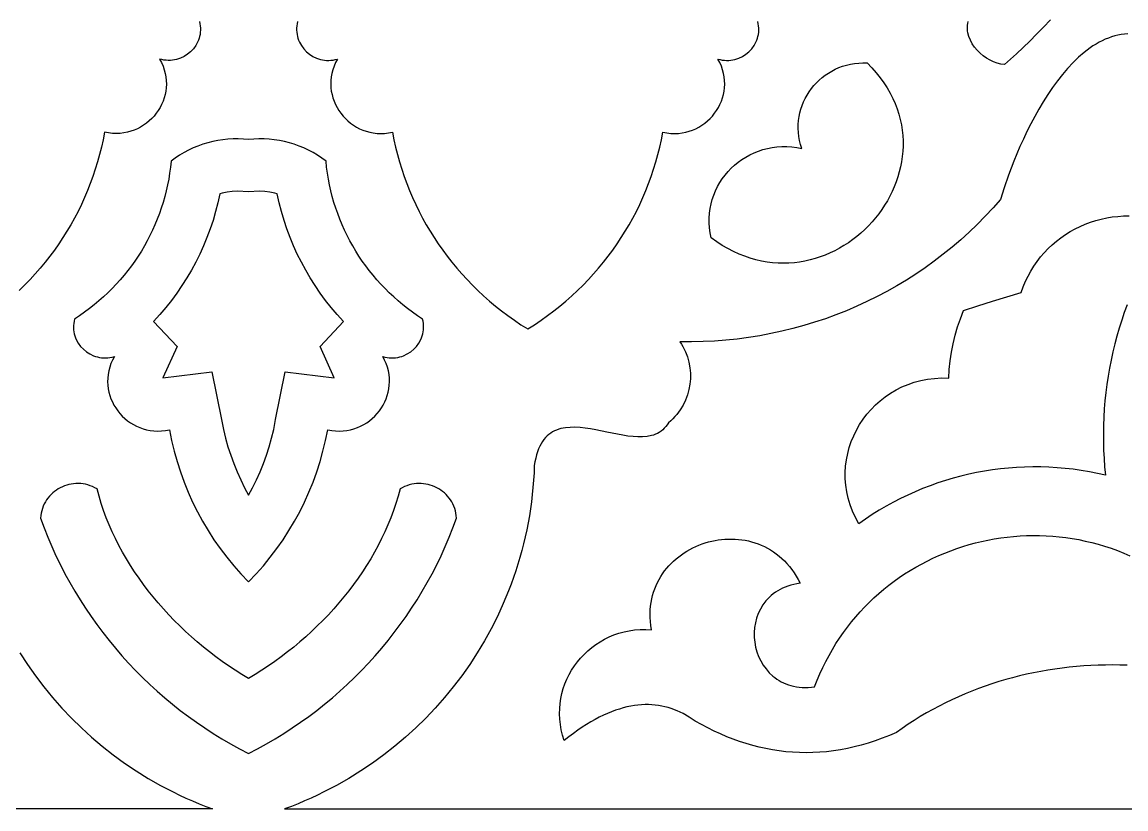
# Model space of a CAD drawing. Extents: x 50 to 3710, y -977 to -877.
# Drawn here: x 1934.7 to 1998, y -977.1 to -931.9 of the extents above; entities that cross this region are included whole.
import ezdxf

# ---------------------------------------------------------------- set-up
doc = ezdxf.new("R2010")
doc.units = 0
doc.layers.add('LAYER_1', color=18, linetype='CONTINUOUS')

msp = doc.modelspace()

# ---------------------------------------------------------------- linework, layer by layer
at = {"layer": 'LAYER_1'}
for points in [[(1944.887, -931.876), (1944.915, -932.002), (1944.934, -932.127), (1944.944, -932.251), (1944.945, -932.373), (1944.937, -932.493), (1944.922, -932.611), (1944.898, -932.726), (1944.867, -932.839), (1944.829, -932.949), (1944.784, -933.055), (1944.673, -933.257), (1944.538, -933.443), (1944.381, -933.61), (1944.204, -933.757), (1944.01, -933.881), (1943.8, -933.98), (1943.69, -934.019), (1943.576, -934.052), (1943.461, -934.077), (1943.343, -934.094), (1943.222, -934.104), (1943.1, -934.106), (1942.977, -934.099), (1942.852, -934.084), (1942.726, -934.06), (1942.599, -934.026), (1942.707, -934.23), (1942.797, -934.436), (1942.869, -934.643), (1942.923, -934.851), (1942.961, -935.058), (1942.982, -935.265), (1942.988, -935.47), (1942.978, -935.673), (1942.954, -935.873), (1942.915, -936.07), (1942.862, -936.263), (1942.796, -936.451), (1942.717, -936.634), (1942.626, -936.811), (1942.523, -936.981), (1942.408, -937.144), (1942.283, -937.299), (1942.147, -937.445), (1942.002, -937.582), (1941.847, -937.71), (1941.684, -937.826), (1941.512, -937.932), (1941.332, -938.026), (1941.145, -938.107), (1940.951, -938.175), (1940.751, -938.229), (1940.545, -938.269), (1940.334, -938.294), (1940.117, -938.303), (1939.897, -938.296), (1939.672, -938.271), (1939.445, -938.229), (1939.36, -938.662), (1939.264, -939.091), (1939.157, -939.517), (1939.04, -939.939), (1938.912, -940.357), (1938.773, -940.771), (1938.623, -941.18), (1938.463, -941.585), (1938.293, -941.986), (1938.112, -942.382), (1937.921, -942.772), (1937.72, -943.158), (1937.509, -943.538), (1937.287, -943.913), (1937.056, -944.282), (1936.815, -944.646), (1936.565, -945.003), (1936.304, -945.354), (1936.034, -945.699), (1935.754, -946.037), (1935.465, -946.369), (1935.167, -946.694), (1934.859, -947.012), (1934.543, -947.322)], [(1950.52, -931.876), (1950.492, -932.002), (1950.473, -932.127), (1950.463, -932.251), (1950.462, -932.373), (1950.47, -932.493), (1950.486, -932.611), (1950.509, -932.726), (1950.54, -932.839), (1950.578, -932.949), (1950.624, -933.055), (1950.734, -933.257), (1950.869, -933.443), (1951.026, -933.61), (1951.203, -933.757), (1951.397, -933.881), (1951.608, -933.98), (1951.718, -934.019), (1951.831, -934.052), (1951.946, -934.077), (1952.064, -934.094), (1952.185, -934.104), (1952.307, -934.106), (1952.43, -934.099), (1952.555, -934.084), (1952.681, -934.06), (1952.808, -934.026), (1952.7, -934.23), (1952.61, -934.436), (1952.538, -934.643), (1952.484, -934.851), (1952.446, -935.058), (1952.425, -935.265), (1952.419, -935.47), (1952.429, -935.673), (1952.453, -935.873), (1952.492, -936.07), (1952.545, -936.263), (1952.611, -936.451), (1952.69, -936.634), (1952.781, -936.811), (1952.885, -936.981), (1952.999, -937.144), (1953.124, -937.299), (1953.26, -937.445), (1953.405, -937.582), (1953.56, -937.71), (1953.723, -937.826), (1953.895, -937.932), (1954.075, -938.026), (1954.262, -938.107), (1954.456, -938.175), (1954.656, -938.229), (1954.862, -938.269), (1955.074, -938.294), (1955.29, -938.303), (1955.51, -938.296), (1955.735, -938.271), (1955.962, -938.229), (1956.047, -938.662), (1956.143, -939.091), (1956.25, -939.517), (1956.367, -939.939), (1956.495, -940.357), (1956.634, -940.771), (1956.784, -941.18), (1956.944, -941.585), (1957.114, -941.986), (1957.295, -942.382), (1957.486, -942.772), (1957.687, -943.158), (1957.898, -943.538), (1958.12, -943.913), (1958.351, -944.282), (1958.592, -944.646), (1958.843, -945.003), (1959.103, -945.354), (1959.373, -945.699), (1959.653, -946.037), (1959.942, -946.369), (1960.24, -946.694), (1960.548, -947.012), (1960.865, -947.322), (1961.191, -947.625), (1961.526, -947.921), (1961.869, -948.209), (1962.222, -948.489), (1962.584, -948.761), (1962.954, -949.025), (1963.333, -949.28), (1963.72, -949.527), (1964.108, -949.28), (1964.487, -949.025), (1964.857, -948.761), (1965.219, -948.489), (1965.572, -948.209), (1965.915, -947.921), (1966.25, -947.625), (1966.576, -947.322), (1966.893, -947.012), (1967.201, -946.694), (1967.499, -946.369), (1967.788, -946.037), (1968.068, -945.699), (1968.338, -945.354), (1968.598, -945.003), (1968.849, -944.646), (1969.09, -944.282), (1969.321, -943.913), (1969.543, -943.538), (1969.754, -943.158), (1969.955, -942.772), (1970.146, -942.382), (1970.327, -941.986), (1970.497, -941.585), (1970.657, -941.18), (1970.807, -940.771), (1970.946, -940.357), (1971.074, -939.939), (1971.191, -939.517), (1971.298, -939.091), (1971.394, -938.662), (1971.479, -938.229), (1971.706, -938.271), (1971.931, -938.296), (1972.151, -938.303), (1972.367, -938.294), (1972.579, -938.269), (1972.785, -938.229), (1972.985, -938.175), (1973.179, -938.107), (1973.366, -938.026), (1973.546, -937.932), (1973.718, -937.826), (1973.881, -937.71), (1974.036, -937.582), (1974.181, -937.445), (1974.317, -937.299), (1974.442, -937.144), (1974.556, -936.981), (1974.66, -936.811), (1974.751, -936.634), (1974.83, -936.451), (1974.896, -936.263), (1974.949, -936.07), (1974.987, -935.873), (1975.012, -935.673), (1975.022, -935.47), (1975.016, -935.265), (1974.995, -935.058), (1974.957, -934.851), (1974.903, -934.643), (1974.831, -934.436), (1974.741, -934.23), (1974.633, -934.026), (1974.76, -934.06), (1974.886, -934.084), (1975.011, -934.099), (1975.134, -934.106), (1975.256, -934.104), (1975.377, -934.094), (1975.495, -934.077), (1975.61, -934.052), (1975.723, -934.019), (1975.833, -933.98), (1976.043, -933.881), (1976.238, -933.757), (1976.415, -933.61), (1976.572, -933.443), (1976.707, -933.257), (1976.817, -933.055), (1976.863, -932.949), (1976.901, -932.839), (1976.932, -932.726), (1976.955, -932.611), (1976.971, -932.493), (1976.978, -932.373), (1976.978, -932.251), (1976.968, -932.127), (1976.949, -932.002), (1976.921, -931.876)], [(1993.72, -931.77), (1993.32, -932.195), (1992.92, -932.606), (1992.524, -933), (1991.764, -933.724), (1991.077, -934.341), (1990.87, -934.319), (1990.661, -934.27), (1990.452, -934.196), (1990.247, -934.099), (1990.047, -933.981), (1989.856, -933.844), (1989.676, -933.69), (1989.51, -933.521), (1989.36, -933.34), (1989.229, -933.147), (1989.12, -932.946), (1989.035, -932.738), (1988.976, -932.525), (1988.958, -932.417), (1988.947, -932.309), (1988.944, -932.2), (1988.95, -932.092), (1988.964, -931.984), (1988.987, -931.876)], [(1998.15, -932.588), (1997.959, -932.601), (1997.77, -932.624), (1997.583, -932.659), (1997.398, -932.703), (1997.214, -932.757), (1997.033, -932.821), (1996.853, -932.895), (1996.675, -932.977), (1996.499, -933.068), (1996.325, -933.168), (1996.152, -933.276), (1995.982, -933.392), (1995.648, -933.645), (1995.323, -933.927), (1995.006, -934.234), (1994.697, -934.564), (1994.398, -934.916), (1994.109, -935.285), (1993.829, -935.671), (1993.559, -936.07), (1993.298, -936.481), (1993.049, -936.9), (1992.81, -937.326), (1992.581, -937.757), (1992.364, -938.189), (1992.158, -938.62), (1991.963, -939.049), (1991.781, -939.472), (1991.61, -939.888), (1991.306, -940.687), (1991.052, -941.427), (1990.852, -942.088), (1990.418, -942.58), (1989.972, -943.058), (1989.513, -943.522), (1989.043, -943.972), (1988.561, -944.408), (1988.067, -944.83), (1987.563, -945.237), (1987.049, -945.629), (1986.524, -946.007), (1985.99, -946.37), (1985.446, -946.718), (1984.893, -947.05), (1984.331, -947.367), (1983.761, -947.669), (1983.182, -947.955), (1982.597, -948.225), (1982.003, -948.479), (1981.403, -948.716), (1980.796, -948.938), (1980.183, -949.143), (1979.563, -949.331), (1978.938, -949.502), (1978.308, -949.657), (1977.673, -949.794), (1977.033, -949.914), (1976.389, -950.017), (1975.741, -950.102), (1975.09, -950.169), (1974.435, -950.219), (1973.777, -950.25), (1973.117, -950.263), (1972.455, -950.258), (1972.545, -950.397), (1972.628, -950.54), (1972.703, -950.685), (1972.771, -950.832), (1972.885, -951.133), (1972.97, -951.44), (1973.027, -951.752), (1973.054, -952.067), (1973.054, -952.382), (1973.025, -952.695), (1972.968, -953.005), (1972.883, -953.309), (1972.77, -953.606), (1972.63, -953.893), (1972.463, -954.169), (1972.369, -954.302), (1972.268, -954.431), (1972.161, -954.557), (1972.046, -954.678), (1971.926, -954.795), (1971.798, -954.907), (1971.723, -955.025), (1971.643, -955.132), (1971.557, -955.228), (1971.466, -955.315), (1971.37, -955.392), (1971.269, -955.46), (1971.163, -955.519), (1971.054, -955.57), (1970.94, -955.613), (1970.822, -955.649), (1970.575, -955.698), (1970.315, -955.723), (1970.043, -955.725), (1969.761, -955.708), (1969.47, -955.675), (1969.172, -955.629), (1968.868, -955.574), (1968.251, -955.448), (1967.631, -955.322), (1967.324, -955.267), (1967.021, -955.221), (1966.724, -955.188), (1966.433, -955.172), (1966.152, -955.174), (1965.881, -955.198), (1965.623, -955.248), (1965.498, -955.284), (1965.377, -955.327), (1965.26, -955.378), (1965.147, -955.437), (1965.039, -955.505), (1964.934, -955.583), (1964.835, -955.669), (1964.74, -955.766), (1964.65, -955.873), (1964.565, -955.991), (1964.486, -956.12), (1964.412, -956.26), (1964.344, -956.413), (1964.282, -956.578), (1964.226, -956.755), (1964.177, -956.946), (1964.134, -957.15), (1964.098, -957.368), (1964.081, -957.787), (1964.056, -958.204), (1964.023, -958.619), (1963.983, -959.031), (1963.934, -959.442), (1963.878, -959.851), (1963.814, -960.257), (1963.743, -960.661), (1963.664, -961.063), (1963.578, -961.462), (1963.484, -961.858), (1963.383, -962.252), (1963.275, -962.643), (1963.159, -963.031), (1963.037, -963.416), (1962.907, -963.798), (1962.77, -964.177), (1962.627, -964.553), (1962.32, -965.295), (1961.986, -966.024), (1961.625, -966.738), (1961.239, -967.438), (1960.828, -968.122), (1960.393, -968.79), (1959.934, -969.442), (1959.451, -970.076), (1958.945, -970.692), (1958.417, -971.29), (1957.867, -971.868), (1957.296, -972.427), (1956.705, -972.965), (1956.093, -973.482), (1955.462, -973.977), (1954.812, -974.45), (1954.143, -974.9), (1953.457, -975.326), (1952.753, -975.728), (1952.032, -976.106), (1951.666, -976.285), (1951.296, -976.457), (1950.921, -976.623), (1950.543, -976.783), (1950.161, -976.936), (1949.776, -977.082), (2015.489, -977.082)], [(1998.111, -948.131), (1997.95, -948.576), (1997.798, -949.024), (1997.657, -949.476), (1997.526, -949.93), (1997.404, -950.387), (1997.293, -950.846), (1997.192, -951.308), (1997.101, -951.771), (1997.021, -952.237), (1996.95, -952.705), (1996.89, -953.174), (1996.84, -953.645), (1996.801, -954.117), (1996.772, -954.591), (1996.754, -955.065), (1996.746, -955.54), (1996.749, -956.016), (1996.762, -956.492), (1996.786, -956.969), (1996.82, -957.446), (1996.866, -957.923), (1996.405, -957.819), (1995.943, -957.728), (1995.48, -957.649), (1995.016, -957.584), (1994.552, -957.531), (1994.087, -957.491), (1993.622, -957.463), (1993.158, -957.448), (1992.693, -957.445), (1992.23, -957.455), (1991.767, -957.477), (1991.305, -957.511), (1990.845, -957.558), (1990.387, -957.617), (1989.93, -957.688), (1989.476, -957.771), (1989.024, -957.867), (1988.575, -957.974), (1988.129, -958.093), (1987.686, -958.225), (1987.246, -958.368), (1986.811, -958.523), (1986.379, -958.689), (1985.951, -958.868), (1985.528, -959.058), (1985.11, -959.26), (1984.697, -959.473), (1984.288, -959.698), (1983.886, -959.934), (1983.489, -960.182), (1983.098, -960.441), (1982.714, -960.711), (1982.517, -960.351), (1982.35, -959.986), (1982.212, -959.617), (1982.102, -959.247), (1982.02, -958.875), (1981.966, -958.502), (1981.938, -958.131), (1981.936, -957.762), (1981.958, -957.396), (1982.006, -957.035), (1982.077, -956.678), (1982.171, -956.328), (1982.287, -955.986), (1982.426, -955.652), (1982.585, -955.327), (1982.765, -955.014), (1982.965, -954.712), (1983.184, -954.423), (1983.421, -954.148), (1983.676, -953.889), (1983.948, -953.645), (1984.236, -953.419), (1984.54, -953.211), (1984.86, -953.023), (1985.193, -952.855), (1985.541, -952.708), (1985.901, -952.585), (1986.274, -952.485), (1986.658, -952.41), (1987.054, -952.361), (1987.46, -952.339), (1987.875, -952.345), (1987.904, -951.847), (1987.956, -951.352), (1988.03, -950.86), (1988.126, -950.371), (1988.244, -949.888), (1988.385, -949.41), (1988.547, -948.938), (1988.731, -948.473), (1989.554, -948.2), (1990.379, -947.934), (1991.207, -947.675), (1992.037, -947.424), (1992.152, -947.102), (1992.283, -946.79), (1992.428, -946.489), (1992.588, -946.198), (1992.761, -945.918), (1992.948, -945.65), (1993.148, -945.392), (1993.359, -945.147), (1993.582, -944.914), (1993.816, -944.692), (1994.06, -944.484), (1994.314, -944.288), (1994.577, -944.105), (1994.849, -943.936), (1995.128, -943.781), (1995.415, -943.639), (1995.709, -943.511), (1996.009, -943.398), (1996.314, -943.3), (1996.625, -943.217), (1996.94, -943.149), (1997.258, -943.096), (1997.58, -943.06), (1997.905, -943.039), (1998.232, -943.035)], [(1998.109, -968.835), (1997.694, -968.822), (1997.278, -968.817), (1996.862, -968.819), (1996.447, -968.829), (1996.032, -968.846), (1995.618, -968.871), (1995.204, -968.904), (1994.791, -968.945), (1994.38, -968.993), (1993.969, -969.049), (1993.56, -969.113), (1993.153, -969.184), (1992.747, -969.263), (1992.343, -969.35), (1991.941, -969.444), (1991.54, -969.546), (1991.143, -969.656), (1990.747, -969.773), (1990.355, -969.898), (1989.964, -970.031), (1989.577, -970.171), (1989.193, -970.319), (1988.812, -970.475), (1988.434, -970.639), (1988.06, -970.81), (1987.689, -970.988), (1987.323, -971.175), (1986.96, -971.369), (1986.601, -971.571), (1986.246, -971.78), (1985.896, -971.997), (1985.55, -972.222), (1985.209, -972.455), (1984.873, -972.695), (1984.469, -972.869), (1984.065, -973.028), (1983.662, -973.173), (1983.26, -973.304), (1982.859, -973.421), (1982.459, -973.523), (1982.06, -973.611), (1981.662, -973.686), (1981.265, -973.747), (1980.87, -973.794), (1980.476, -973.827), (1980.084, -973.847), (1979.693, -973.854), (1979.304, -973.847), (1978.916, -973.827), (1978.53, -973.795), (1978.146, -973.749), (1977.763, -973.691), (1977.382, -973.62), (1977.004, -973.536), (1976.627, -973.44), (1976.252, -973.332), (1975.88, -973.211), (1975.509, -973.078), (1975.141, -972.933), (1974.775, -972.777), (1974.412, -972.608), (1974.05, -972.428), (1973.692, -972.236), (1973.336, -972.033), (1972.982, -971.818), (1972.632, -971.593), (1972.298, -971.44), (1971.953, -971.313), (1971.776, -971.259), (1971.596, -971.213), (1971.413, -971.174), (1971.227, -971.142), (1971.038, -971.118), (1970.846, -971.102), (1970.651, -971.094), (1970.452, -971.095), (1970.251, -971.104), (1970.047, -971.121), (1969.839, -971.147), (1969.628, -971.183), (1969.414, -971.228), (1969.197, -971.282), (1968.977, -971.346), (1968.754, -971.42), (1968.527, -971.503), (1968.297, -971.598), (1968.064, -971.702), (1967.828, -971.818), (1967.589, -971.944), (1967.346, -972.081), (1967.1, -972.23), (1966.851, -972.39), (1966.598, -972.562), (1966.342, -972.746), (1966.083, -972.941), (1965.821, -973.15), (1965.724, -972.842), (1965.648, -972.536), (1965.594, -972.23), (1965.561, -971.925), (1965.548, -971.623), (1965.554, -971.323), (1965.579, -971.028), (1965.622, -970.736), (1965.684, -970.45), (1965.763, -970.169), (1965.859, -969.894), (1965.971, -969.626), (1966.099, -969.366), (1966.242, -969.115), (1966.4, -968.872), (1966.572, -968.639), (1966.757, -968.417), (1966.956, -968.206), (1967.168, -968.006), (1967.391, -967.819), (1967.626, -967.645), (1967.872, -967.485), (1968.128, -967.339), (1968.394, -967.209), (1968.67, -967.094), (1968.954, -966.996), (1969.247, -966.915), (1969.547, -966.852), (1969.855, -966.808), (1970.169, -966.783), (1970.489, -966.778), (1970.815, -966.793), (1970.78, -966.557), (1970.757, -966.324), (1970.744, -966.097), (1970.743, -965.873), (1970.751, -965.655), (1970.771, -965.441), (1970.8, -965.231), (1970.839, -965.027), (1970.887, -964.827), (1970.944, -964.632), (1971.01, -964.443), (1971.085, -964.259), (1971.168, -964.08), (1971.258, -963.906), (1971.357, -963.738), (1971.462, -963.575), (1971.575, -963.418), (1971.694, -963.267), (1971.82, -963.122), (1971.952, -962.982), (1972.09, -962.849), (1972.233, -962.722), (1972.382, -962.601), (1972.535, -962.486), (1972.693, -962.378), (1972.856, -962.276), (1973.022, -962.181), (1973.193, -962.092), (1973.367, -962.01), (1973.544, -961.936), (1973.723, -961.868), (1973.906, -961.807), (1974.091, -961.753), (1974.277, -961.706), (1974.466, -961.667), (1974.656, -961.635), (1974.847, -961.611), (1975.039, -961.594), (1975.231, -961.585), (1975.424, -961.584), (1975.616, -961.59), (1975.808, -961.605), (1976, -961.628), (1976.191, -961.658), (1976.38, -961.697), (1976.568, -961.745), (1976.754, -961.801), (1976.937, -961.865), (1977.119, -961.938), (1977.297, -962.019), (1977.473, -962.11), (1977.645, -962.209), (1977.814, -962.317), (1977.979, -962.435), (1978.14, -962.561), (1978.296, -962.697), (1978.447, -962.842), (1978.594, -962.997), (1978.734, -963.161), (1978.87, -963.334), (1978.999, -963.518), (1979.122, -963.711), (1979.238, -963.914), (1979.348, -964.127), (1979.163, -964.157), (1978.985, -964.194), (1978.814, -964.239), (1978.65, -964.29), (1978.493, -964.349), (1978.343, -964.414), (1978.2, -964.485), (1978.064, -964.562), (1977.934, -964.645), (1977.811, -964.734), (1977.695, -964.828), (1977.586, -964.926), (1977.483, -965.029), (1977.387, -965.137), (1977.215, -965.364), (1977.069, -965.606), (1976.948, -965.859), (1976.853, -966.122), (1976.782, -966.393), (1976.737, -966.67), (1976.716, -966.95), (1976.719, -967.231), (1976.747, -967.511), (1976.797, -967.788), (1976.871, -968.059), (1976.968, -968.323), (1977.088, -968.577), (1977.23, -968.819), (1977.394, -969.047), (1977.58, -969.259), (1977.787, -969.452), (1977.899, -969.541), (1978.016, -969.625), (1978.138, -969.703), (1978.265, -969.775), (1978.397, -969.841), (1978.535, -969.9), (1978.677, -969.952), (1978.825, -969.998), (1978.977, -970.036), (1979.134, -970.066), (1979.297, -970.089), (1979.464, -970.103), (1979.636, -970.109), (1979.813, -970.106), (1979.994, -970.095), (1980.181, -970.074), (1980.326, -969.697), (1980.481, -969.327), (1980.647, -968.965), (1980.821, -968.611), (1981.006, -968.264), (1981.199, -967.924), (1981.401, -967.592), (1981.612, -967.269), (1981.831, -966.953), (1982.058, -966.644), (1982.294, -966.344), (1982.537, -966.052), (1982.788, -965.768), (1983.046, -965.493), (1983.311, -965.225), (1983.583, -964.966), (1983.862, -964.715), (1984.147, -964.473), (1984.438, -964.239), (1984.736, -964.014), (1985.039, -963.798), (1985.347, -963.59), (1985.661, -963.392), (1985.981, -963.202), (1986.305, -963.021), (1986.633, -962.849), (1986.966, -962.687), (1987.303, -962.533), (1987.645, -962.389), (1987.99, -962.254), (1988.338, -962.128), (1988.69, -962.012), (1989.045, -961.906), (1989.403, -961.809), (1989.763, -961.722), (1990.126, -961.644), (1990.491, -961.577), (1990.859, -961.519), (1991.227, -961.471), (1991.598, -961.433), (1991.969, -961.405), (1992.342, -961.388), (1992.716, -961.381), (1993.09, -961.384), (1993.465, -961.397), (1993.84, -961.421), (1994.215, -961.455), (1994.589, -961.5), (1994.963, -961.556), (1995.337, -961.622), (1995.709, -961.699), (1996.081, -961.788), (1996.451, -961.886), (1996.819, -961.996), (1997.186, -962.118), (1997.551, -962.25), (1997.913, -962.393), (1998.273, -962.548)], [(1934.579, -968.122), (1935.014, -968.79), (1935.474, -969.442), (1935.956, -970.076), (1936.462, -970.692), (1936.99, -971.29), (1937.54, -971.868), (1938.111, -972.427), (1938.702, -972.965), (1939.314, -973.482), (1939.945, -973.977), (1940.595, -974.45), (1941.264, -974.9), (1941.951, -975.326), (1942.654, -975.728), (1943.375, -976.106), (1943.741, -976.285), (1944.111, -976.457), (1944.486, -976.623), (1944.864, -976.783), (1945.246, -976.936), (1945.631, -977.082), (1879.918, -977.082)]]:
    msp.add_lwpolyline(points, dxfattribs=at)
for points in [[(1974.252, -944.298), (1974.192, -944.009), (1974.152, -943.723), (1974.132, -943.44), (1974.131, -943.161), (1974.149, -942.886), (1974.184, -942.615), (1974.237, -942.35), (1974.307, -942.09), (1974.393, -941.838), (1974.495, -941.592), (1974.611, -941.354), (1974.742, -941.124), (1974.886, -940.903), (1975.044, -940.692), (1975.214, -940.49), (1975.397, -940.299), (1975.59, -940.12), (1975.795, -939.952), (1976.009, -939.796), (1976.234, -939.654), (1976.467, -939.525), (1976.709, -939.41), (1976.958, -939.311), (1977.215, -939.226), (1977.478, -939.157), (1977.747, -939.105), (1978.022, -939.07), (1978.301, -939.052), (1978.585, -939.053), (1978.872, -939.073), (1979.162, -939.112), (1979.455, -939.172), (1979.38, -938.938), (1979.322, -938.705), (1979.28, -938.472), (1979.253, -938.241), (1979.241, -938.01), (1979.244, -937.782), (1979.261, -937.557), (1979.293, -937.334), (1979.337, -937.115), (1979.395, -936.901), (1979.466, -936.69), (1979.549, -936.485), (1979.643, -936.286), (1979.75, -936.093), (1979.868, -935.906), (1979.996, -935.727), (1980.135, -935.555), (1980.284, -935.391), (1980.442, -935.237), (1980.61, -935.091), (1980.787, -934.955), (1980.972, -934.83), (1981.165, -934.715), (1981.365, -934.611), (1981.573, -934.52), (1981.788, -934.44), (1982.01, -934.373), (1982.237, -934.32), (1982.471, -934.281), (1982.709, -934.256), (1982.953, -934.245), (1983.201, -934.25), (1983.469, -934.53), (1983.717, -934.814), (1983.944, -935.102), (1984.153, -935.394), (1984.341, -935.689), (1984.512, -935.986), (1984.663, -936.286), (1984.797, -936.588), (1984.912, -936.891), (1985.01, -937.196), (1985.091, -937.501), (1985.156, -937.806), (1985.204, -938.112), (1985.236, -938.417), (1985.252, -938.721), (1985.253, -939.025), (1985.239, -939.326), (1985.21, -939.625), (1985.167, -939.922), (1985.11, -940.216), (1985.04, -940.507), (1984.957, -940.795), (1984.86, -941.078), (1984.752, -941.357), (1984.631, -941.631), (1984.498, -941.899), (1984.354, -942.162), (1984.199, -942.42), (1984.033, -942.67), (1983.857, -942.914), (1983.671, -943.151), (1983.475, -943.38), (1983.27, -943.601), (1983.056, -943.813), (1982.833, -944.017), (1982.603, -944.212), (1982.364, -944.397), (1982.118, -944.571), (1981.865, -944.736), (1981.605, -944.89), (1981.338, -945.032), (1981.066, -945.163), (1980.788, -945.282), (1980.504, -945.388), (1980.215, -945.482), (1979.922, -945.562), (1979.625, -945.629), (1979.323, -945.682), (1979.018, -945.721), (1978.71, -945.744), (1978.398, -945.753), (1978.085, -945.745), (1977.769, -945.722), (1977.451, -945.683), (1977.132, -945.626), (1976.811, -945.553), (1976.49, -945.462), (1976.169, -945.353), (1975.847, -945.225), (1975.526, -945.079), (1975.206, -944.913), (1974.886, -944.728), (1974.568, -944.523)], [(1947.704, -964.047), (1948.139, -963.59), (1948.555, -963.118), (1948.951, -962.633), (1949.329, -962.134), (1949.686, -961.623), (1950.023, -961.1), (1950.341, -960.565), (1950.637, -960.019), (1950.913, -959.462), (1951.168, -958.896), (1951.402, -958.319), (1951.615, -957.734), (1951.806, -957.14), (1951.974, -956.537), (1952.121, -955.927), (1952.246, -955.31), (1952.474, -955.352), (1952.698, -955.377), (1952.918, -955.384), (1953.135, -955.375), (1953.346, -955.35), (1953.552, -955.31), (1953.752, -955.256), (1953.946, -955.188), (1954.133, -955.107), (1954.313, -955.013), (1954.485, -954.907), (1954.648, -954.791), (1954.803, -954.663), (1954.948, -954.526), (1955.084, -954.38), (1955.209, -954.225), (1955.324, -954.062), (1955.427, -953.892), (1955.518, -953.715), (1955.597, -953.532), (1955.663, -953.344), (1955.716, -953.151), (1955.755, -952.954), (1955.779, -952.754), (1955.789, -952.551), (1955.784, -952.346), (1955.762, -952.139), (1955.725, -951.932), (1955.67, -951.724), (1955.598, -951.517), (1955.509, -951.311), (1955.401, -951.107), (1955.527, -951.141), (1955.653, -951.165), (1955.778, -951.18), (1955.901, -951.187), (1956.024, -951.185), (1956.144, -951.176), (1956.262, -951.158), (1956.378, -951.133), (1956.491, -951.1), (1956.601, -951.061), (1956.811, -950.962), (1957.005, -950.838), (1957.182, -950.691), (1957.339, -950.524), (1957.474, -950.338), (1957.585, -950.136), (1957.63, -950.03), (1957.668, -949.92), (1957.699, -949.807), (1957.723, -949.692), (1957.738, -949.574), (1957.746, -949.454), (1957.745, -949.332), (1957.735, -949.208), (1957.716, -949.083), (1957.689, -948.957), (1957.395, -948.764), (1957.108, -948.563), (1956.828, -948.355), (1956.555, -948.139), (1956.289, -947.916), (1956.03, -947.687), (1955.778, -947.451), (1955.533, -947.208), (1955.296, -946.959), (1955.067, -946.704), (1954.845, -946.443), (1954.631, -946.175), (1954.425, -945.903), (1954.226, -945.625), (1954.036, -945.341), (1953.854, -945.053), (1953.681, -944.759), (1953.515, -944.461), (1953.359, -944.158), (1953.211, -943.851), (1953.072, -943.54), (1952.941, -943.224), (1952.82, -942.905), (1952.707, -942.582), (1952.604, -942.255), (1952.51, -941.926), (1952.426, -941.593), (1952.351, -941.257), (1952.285, -940.918), (1952.229, -940.576), (1952.184, -940.233), (1952.148, -939.887), (1951.907, -939.711), (1951.659, -939.548), (1951.404, -939.398), (1951.143, -939.26), (1950.876, -939.135), (1950.604, -939.024), (1950.327, -938.925), (1950.046, -938.84), (1949.761, -938.768), (1949.473, -938.709), (1949.182, -938.665), (1948.889, -938.634), (1948.594, -938.616), (1948.298, -938.613), (1948.001, -938.624), (1947.704, -938.649), (1947.406, -938.624), (1947.109, -938.613), (1946.813, -938.616), (1946.518, -938.634), (1946.225, -938.665), (1945.934, -938.709), (1945.646, -938.768), (1945.361, -938.84), (1945.08, -938.925), (1944.803, -939.024), (1944.531, -939.135), (1944.264, -939.26), (1944.003, -939.398), (1943.748, -939.548), (1943.5, -939.711), (1943.259, -939.887), (1943.223, -940.233), (1943.178, -940.576), (1943.122, -940.918), (1943.056, -941.257), (1942.981, -941.593), (1942.897, -941.926), (1942.803, -942.255), (1942.7, -942.582), (1942.587, -942.905), (1942.466, -943.224), (1942.336, -943.54), (1942.196, -943.851), (1942.048, -944.158), (1941.892, -944.461), (1941.726, -944.759), (1941.553, -945.053), (1941.371, -945.341), (1941.181, -945.625), (1940.983, -945.903), (1940.776, -946.175), (1940.562, -946.443), (1940.34, -946.704), (1940.111, -946.959), (1939.874, -947.208), (1939.629, -947.451), (1939.378, -947.687), (1939.118, -947.916), (1938.852, -948.139), (1938.579, -948.355), (1938.299, -948.563), (1938.012, -948.764), (1937.719, -948.957), (1937.691, -949.083), (1937.672, -949.208), (1937.662, -949.332), (1937.661, -949.454), (1937.669, -949.574), (1937.684, -949.692), (1937.708, -949.807), (1937.739, -949.92), (1937.777, -950.03), (1937.822, -950.136), (1937.933, -950.338), (1938.068, -950.524), (1938.225, -950.691), (1938.402, -950.838), (1938.596, -950.962), (1938.806, -951.061), (1938.916, -951.1), (1939.029, -951.133), (1939.145, -951.158), (1939.263, -951.176), (1939.384, -951.185), (1939.506, -951.187), (1939.629, -951.18), (1939.754, -951.165), (1939.88, -951.141), (1940.007, -951.107), (1939.899, -951.311), (1939.809, -951.517), (1939.737, -951.724), (1939.683, -951.932), (1939.645, -952.139), (1939.623, -952.346), (1939.618, -952.551), (1939.628, -952.754), (1939.652, -952.954), (1939.691, -953.151), (1939.744, -953.344), (1939.81, -953.532), (1939.889, -953.715), (1939.98, -953.892), (1940.083, -954.062), (1940.198, -954.225), (1940.323, -954.38), (1940.459, -954.526), (1940.604, -954.663), (1940.759, -954.791), (1940.922, -954.907), (1941.094, -955.013), (1941.274, -955.107), (1941.461, -955.188), (1941.655, -955.256), (1941.855, -955.31), (1942.061, -955.35), (1942.272, -955.375), (1942.489, -955.384), (1942.709, -955.377), (1942.934, -955.352), (1943.161, -955.31), (1943.286, -955.927), (1943.433, -956.537), (1943.602, -957.14), (1943.792, -957.734), (1944.005, -958.319), (1944.239, -958.896), (1944.494, -959.462), (1944.77, -960.019), (1945.067, -960.565), (1945.384, -961.1), (1945.721, -961.623), (1946.079, -962.134), (1946.456, -962.633), (1946.852, -963.118), (1947.268, -963.59)], [(1947.704, -959.06), (1947.926, -958.652), (1948.153, -958.196), (1948.362, -957.73), (1948.554, -957.257), (1948.729, -956.776), (1948.886, -956.287), (1949.025, -955.791), (1949.146, -955.288), (1949.259, -954.725), (1949.812, -951.989), (1952.622, -952.333), (1951.807, -950.541), (1953.148, -949.089), (1952.793, -948.7), (1952.453, -948.3), (1952.128, -947.889), (1951.818, -947.468), (1951.524, -947.038), (1951.244, -946.598), (1950.981, -946.149), (1950.733, -945.691), (1950.502, -945.226), (1950.286, -944.753), (1950.088, -944.272), (1949.906, -943.784), (1949.741, -943.29), (1949.593, -942.79), (1949.463, -942.285), (1949.35, -941.774), (1949.218, -941.73), (1948.93, -941.665), (1948.636, -941.627), (1948.339, -941.616), (1947.704, -941.655), (1947.068, -941.616), (1946.771, -941.627), (1946.477, -941.665), (1946.189, -941.73), (1946.057, -941.774), (1945.944, -942.285), (1945.814, -942.79), (1945.666, -943.29), (1945.501, -943.784), (1945.319, -944.272), (1945.121, -944.753), (1944.905, -945.226), (1944.674, -945.691), (1944.426, -946.149), (1944.163, -946.598), (1943.883, -947.038), (1943.589, -947.468), (1943.279, -947.889), (1942.954, -948.3), (1942.614, -948.7), (1942.259, -949.089), (1943.6, -950.541), (1942.786, -952.333), (1945.595, -951.989), (1946.148, -954.725), (1946.261, -955.288), (1946.382, -955.791), (1946.521, -956.287), (1946.678, -956.776), (1946.853, -957.257), (1947.045, -957.73), (1947.254, -958.196), (1947.481, -958.652)], [(1947.704, -973.893), (1948.22, -973.623), (1948.73, -973.342), (1949.232, -973.049), (1949.725, -972.745), (1950.211, -972.43), (1950.688, -972.104), (1951.157, -971.768), (1951.617, -971.421), (1952.069, -971.063), (1952.512, -970.696), (1952.945, -970.318), (1953.369, -969.931), (1953.784, -969.534), (1954.189, -969.128), (1954.584, -968.712), (1954.969, -968.287), (1955.345, -967.853), (1955.709, -967.411), (1956.064, -966.959), (1956.407, -966.5), (1956.74, -966.032), (1957.062, -965.556), (1957.372, -965.072), (1957.671, -964.581), (1957.959, -964.082), (1958.235, -963.575), (1958.499, -963.062), (1958.751, -962.541), (1958.991, -962.014), (1959.218, -961.479), (1959.433, -960.939), (1959.635, -960.392), (1959.623, -960.244), (1959.601, -960.101), (1959.57, -959.962), (1959.53, -959.828), (1959.481, -959.698), (1959.425, -959.574), (1959.361, -959.454), (1959.289, -959.34), (1959.211, -959.231), (1959.126, -959.128), (1959.035, -959.031), (1958.938, -958.94), (1958.836, -958.855), (1958.729, -958.777), (1958.618, -958.705), (1958.502, -958.641), (1958.382, -958.583), (1958.259, -958.533), (1958.133, -958.491), (1958.005, -958.456), (1957.874, -958.429), (1957.741, -958.41), (1957.607, -958.399), (1957.471, -958.397), (1957.335, -958.404), (1957.199, -958.42), (1957.063, -958.444), (1956.927, -958.478), (1956.792, -958.522), (1956.658, -958.575), (1956.526, -958.638), (1956.395, -958.712), (1956.283, -959.129), (1956.157, -959.543), (1956.019, -959.954), (1955.867, -960.361), (1955.704, -960.765), (1955.528, -961.165), (1955.341, -961.561), (1955.142, -961.953), (1954.932, -962.34), (1954.711, -962.723), (1954.479, -963.101), (1954.237, -963.474), (1953.986, -963.842), (1953.724, -964.205), (1953.453, -964.562), (1953.173, -964.913), (1952.885, -965.258), (1952.588, -965.598), (1952.282, -965.93), (1951.969, -966.257), (1951.648, -966.577), (1951.32, -966.89), (1950.985, -967.195), (1950.643, -967.494), (1950.295, -967.785), (1949.941, -968.069), (1949.581, -968.344), (1949.215, -968.612), (1948.844, -968.871), (1948.469, -969.122), (1948.088, -969.365), (1947.704, -969.599), (1947.319, -969.365), (1946.938, -969.122), (1946.563, -968.871), (1946.192, -968.612), (1945.826, -968.344), (1945.466, -968.069), (1945.112, -967.785), (1944.764, -967.494), (1944.422, -967.195), (1944.087, -966.89), (1943.759, -966.577), (1943.438, -966.257), (1943.125, -965.93), (1942.819, -965.598), (1942.522, -965.258), (1942.234, -964.913), (1941.954, -964.562), (1941.683, -964.205), (1941.421, -963.842), (1941.17, -963.474), (1940.928, -963.101), (1940.696, -962.723), (1940.476, -962.34), (1940.265, -961.953), (1940.067, -961.561), (1939.879, -961.165), (1939.703, -960.765), (1939.54, -960.361), (1939.388, -959.954), (1939.25, -959.543), (1939.124, -959.129), (1939.012, -958.712), (1938.881, -958.638), (1938.749, -958.575), (1938.615, -958.522), (1938.48, -958.478), (1938.345, -958.444), (1938.208, -958.42), (1938.072, -958.404), (1937.936, -958.397), (1937.8, -958.399), (1937.666, -958.41), (1937.533, -958.429), (1937.402, -958.456), (1937.274, -958.491), (1937.148, -958.533), (1937.025, -958.583), (1936.905, -958.641), (1936.79, -958.705), (1936.678, -958.777), (1936.571, -958.855), (1936.469, -958.94), (1936.372, -959.031), (1936.281, -959.128), (1936.196, -959.231), (1936.118, -959.34), (1936.047, -959.454), (1935.982, -959.574), (1935.926, -959.698), (1935.877, -959.828), (1935.837, -959.962), (1935.806, -960.101), (1935.784, -960.244), (1935.772, -960.392), (1935.974, -960.939), (1936.189, -961.479), (1936.416, -962.014), (1936.656, -962.541), (1936.908, -963.062), (1937.172, -963.575), (1937.448, -964.082), (1937.736, -964.581), (1938.035, -965.072), (1938.345, -965.556), (1938.667, -966.032), (1939, -966.5), (1939.343, -966.959), (1939.698, -967.411), (1940.063, -967.853), (1940.438, -968.287), (1940.823, -968.712), (1941.218, -969.128), (1941.623, -969.534), (1942.038, -969.931), (1942.462, -970.318), (1942.895, -970.696), (1943.338, -971.063), (1943.79, -971.421), (1944.25, -971.768), (1944.719, -972.104), (1945.196, -972.43), (1945.682, -972.745), (1946.176, -973.049), (1946.677, -973.342), (1947.187, -973.623)]]:
    msp.add_lwpolyline(points, close=True, dxfattribs=at)

doc.saveas('drawing.dxf')
